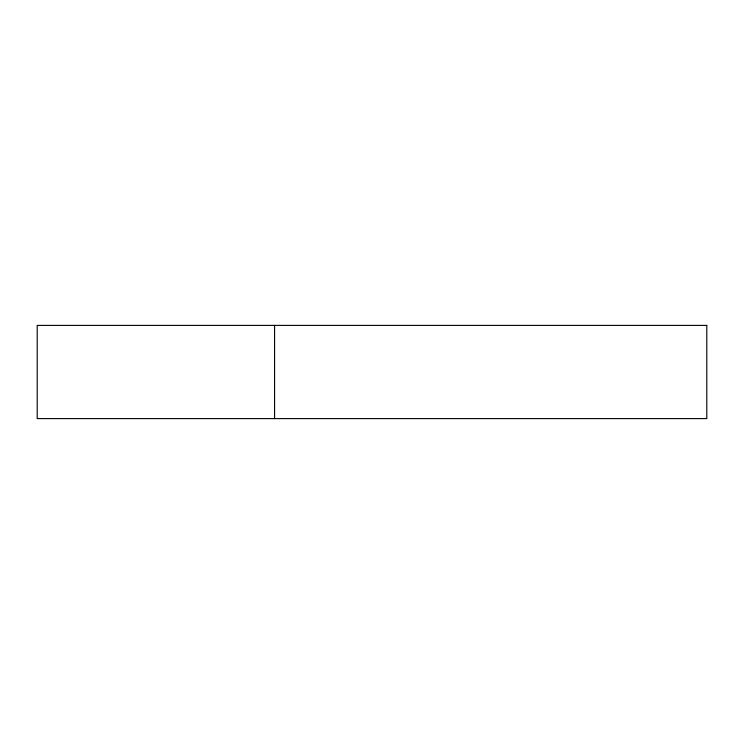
<?xml version="1.0" encoding="UTF-8"?>
<svg xmlns="http://www.w3.org/2000/svg" width="744" height="744" viewBox="0 0 744 744"><rect width="100%" height="100%" fill="white"/><g stroke="black" fill="none" stroke-linecap="round" stroke-linejoin="round"><path stroke-width="1.12" d="M274.573 325.398L274.573 418.602M706.8 325.398L37.2 325.398L37.2 418.602L706.8 418.602L706.8 325.398"/></g></svg>
